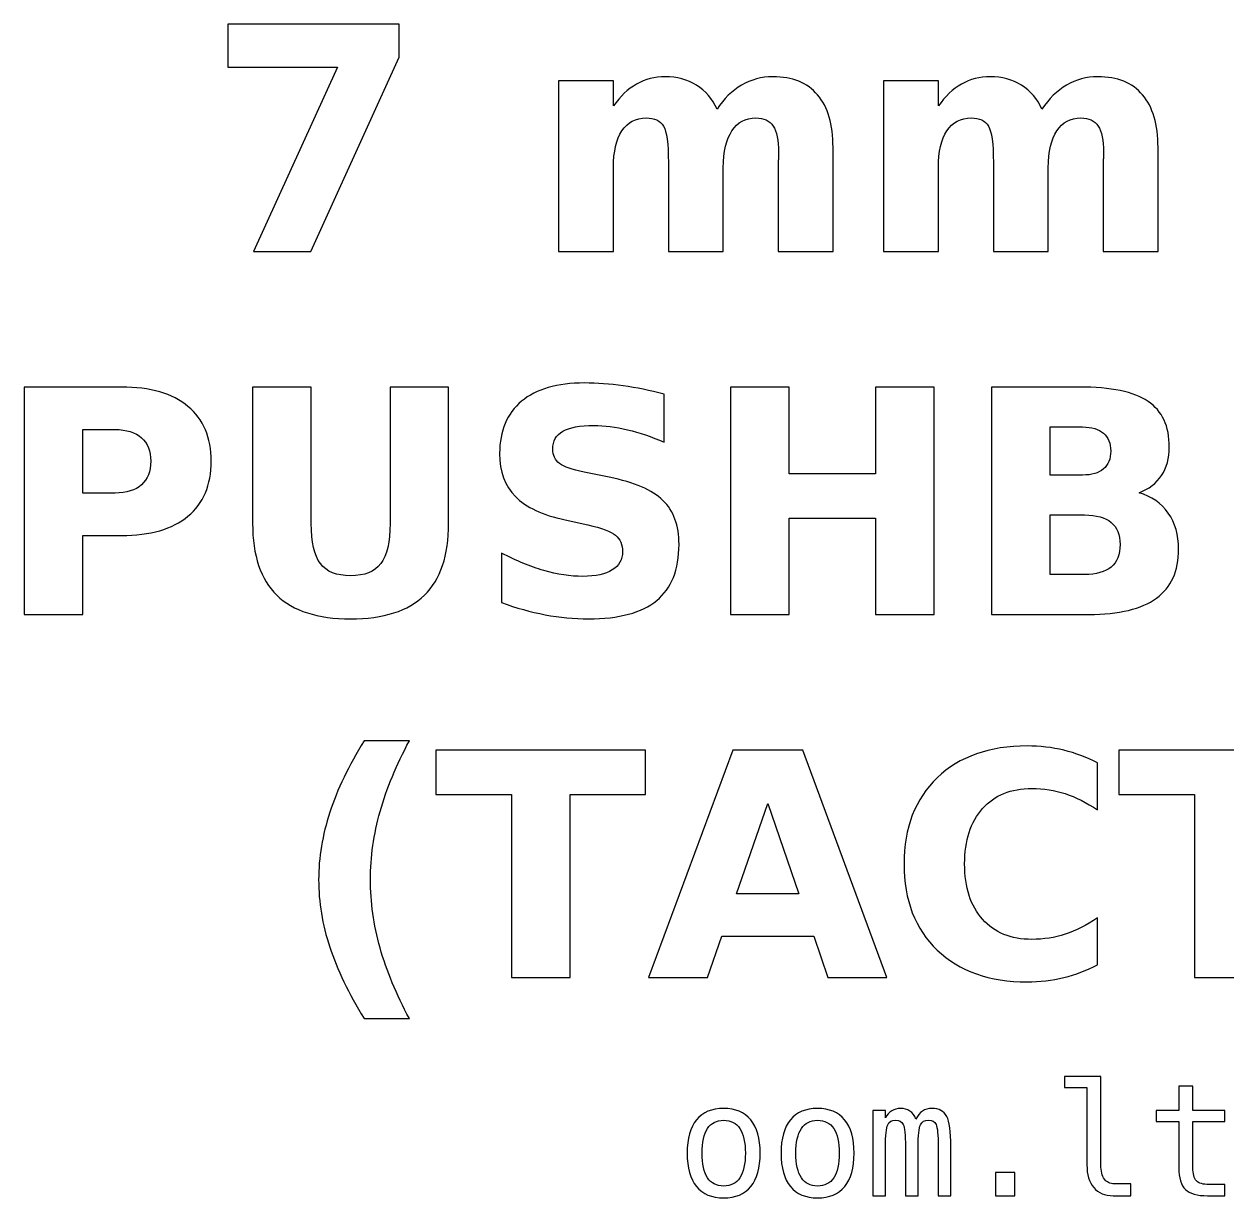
# Model space of a CAD drawing. Header units: centimetres. Extents: x -11.22 to -9.71, y -15.25 to -13.64.
# Drawn here: x -11.218 to -10.447, y -14.397 to -13.644 of the extents above; entities that cross this region are included whole.
import ezdxf

# ---------------------------------------------------------------- set-up
doc = ezdxf.new("R2010")
doc.units = ezdxf.units.CM
doc.header["$MEASUREMENT"] = 0
doc.layers.add('Layer 1', color=7, linetype='Continuous')

msp = doc.modelspace()

# ---------------------------------------------------------------- linework, layer by layer
at = {"layer": 'Layer 1', "color": 250}
for points, knots in [([(-11.08731, -13.64405), (-11.08731, -13.64405), (-10.97745, -13.64405), (-10.97745, -13.64405), (-10.97745, -13.64405), (-10.97745, -13.64405), (-10.97745, -13.66525), (-10.97745, -13.66525), (-10.97745, -13.66525), (-10.97745, -13.66525), (-11.03428, -13.78985), (-11.03428, -13.78985), (-11.03428, -13.78985), (-11.03428, -13.78985), (-11.07091, -13.78985), (-11.07091, -13.78985), (-11.07091, -13.78985), (-11.07091, -13.78985), (-11.01708, -13.67168), (-11.01708, -13.67168), (-11.01708, -13.67168), (-11.01708, -13.67168), (-11.08731, -13.67168), (-11.08731, -13.67168), (-11.08731, -13.67168), (-11.08731, -13.67168), (-11.08731, -13.64405), (-11.08731, -13.64405)], [0, 0, 0, 0, 0.142857, 0.142857, 0.142857, 0.142857, 0.285714, 0.285714, 0.285714, 0.285714, 0.428571, 0.428571, 0.428571, 0.428571, 0.571429, 0.571429, 0.571429, 0.571429, 0.714286, 0.714286, 0.714286, 0.714286, 0.857143, 0.857143, 0.857143, 0.857143, 1, 1, 1, 1]), ([(-10.77371, -13.69865), (-10.76928, -13.69188), (-10.76405, -13.68672), (-10.75795, -13.68318), (-10.75795, -13.68318), (-10.75185, -13.67962), (-10.74518, -13.67785), (-10.73788, -13.67785), (-10.73788, -13.67785), (-10.72531, -13.67785), (-10.71575, -13.68172), (-10.70918, -13.68948), (-10.70918, -13.68948), (-10.70261, -13.69722), (-10.69931, -13.70848), (-10.69931, -13.72325), (-10.69931, -13.72325), (-10.69931, -13.72325), (-10.69931, -13.78985), (-10.69931, -13.78985), (-10.69931, -13.78985), (-10.69931, -13.78985), (-10.73448, -13.78985), (-10.73448, -13.78985), (-10.73448, -13.78985), (-10.73448, -13.78985), (-10.73448, -13.73282), (-10.73448, -13.73282), (-10.73448, -13.73282), (-10.73441, -13.73198), (-10.73438, -13.73112), (-10.73435, -13.73018), (-10.73435, -13.73018), (-10.73431, -13.72928), (-10.73428, -13.72798), (-10.73428, -13.72628), (-10.73428, -13.72628), (-10.73428, -13.71855), (-10.73541, -13.71292), (-10.73771, -13.70945), (-10.73771, -13.70945), (-10.73998, -13.70595), (-10.74365, -13.70422), (-10.74871, -13.70422), (-10.74871, -13.70422), (-10.75538, -13.70422), (-10.76048, -13.70695), (-10.76411, -13.71242), (-10.76411, -13.71242), (-10.76771, -13.71788), (-10.76958, -13.72578), (-10.76971, -13.73615), (-10.76971, -13.73615), (-10.76971, -13.73615), (-10.76971, -13.78985), (-10.76971, -13.78985), (-10.76971, -13.78985), (-10.76971, -13.78985), (-10.80488, -13.78985), (-10.80488, -13.78985), (-10.80488, -13.78985), (-10.80488, -13.78985), (-10.80488, -13.73282), (-10.80488, -13.73282), (-10.80488, -13.73282), (-10.80488, -13.72072), (-10.80591, -13.71292), (-10.80801, -13.70945), (-10.80801, -13.70945), (-10.81008, -13.70595), (-10.81378, -13.70422), (-10.81911, -13.70422), (-10.81911, -13.70422), (-10.82585, -13.70422), (-10.83101, -13.70698), (-10.83465, -13.71248), (-10.83465, -13.71248), (-10.83828, -13.71798), (-10.84011, -13.72582), (-10.84011, -13.73605), (-10.84011, -13.73605), (-10.84011, -13.73605), (-10.84011, -13.78985), (-10.84011, -13.78985), (-10.84011, -13.78985), (-10.84011, -13.78985), (-10.87528, -13.78985), (-10.87528, -13.78985), (-10.87528, -13.78985), (-10.87528, -13.78985), (-10.87528, -13.68048), (-10.87528, -13.68048), (-10.87528, -13.68048), (-10.87528, -13.68048), (-10.84011, -13.68048), (-10.84011, -13.68048), (-10.84011, -13.68048), (-10.84011, -13.68048), (-10.84011, -13.69652), (-10.84011, -13.69652), (-10.84011, -13.69652), (-10.83581, -13.69032), (-10.83088, -13.68568), (-10.82531, -13.68255), (-10.82531, -13.68255), (-10.81975, -13.67942), (-10.81361, -13.67785), (-10.80691, -13.67785), (-10.80691, -13.67785), (-10.79938, -13.67785), (-10.79268, -13.67968), (-10.78691, -13.68332), (-10.78691, -13.68332), (-10.78111, -13.68698), (-10.77671, -13.69208), (-10.77371, -13.69865)], [0, 0, 0, 0, 0.034483, 0.034483, 0.034483, 0.034483, 0.068966, 0.068966, 0.068966, 0.068966, 0.103448, 0.103448, 0.103448, 0.103448, 0.137931, 0.137931, 0.137931, 0.137931, 0.172414, 0.172414, 0.172414, 0.172414, 0.206897, 0.206897, 0.206897, 0.206897, 0.241379, 0.241379, 0.241379, 0.241379, 0.275862, 0.275862, 0.275862, 0.275862, 0.310345, 0.310345, 0.310345, 0.310345, 0.344828, 0.344828, 0.344828, 0.344828, 0.37931, 0.37931, 0.37931, 0.37931, 0.413793, 0.413793, 0.413793, 0.413793, 0.448276, 0.448276, 0.448276, 0.448276, 0.482759, 0.482759, 0.482759, 0.482759, 0.517241, 0.517241, 0.517241, 0.517241, 0.551724, 0.551724, 0.551724, 0.551724, 0.586207, 0.586207, 0.586207, 0.586207, 0.62069, 0.62069, 0.62069, 0.62069, 0.655172, 0.655172, 0.655172, 0.655172, 0.689655, 0.689655, 0.689655, 0.689655, 0.724138, 0.724138, 0.724138, 0.724138, 0.758621, 0.758621, 0.758621, 0.758621, 0.793103, 0.793103, 0.793103, 0.793103, 0.827586, 0.827586, 0.827586, 0.827586, 0.862069, 0.862069, 0.862069, 0.862069, 0.896552, 0.896552, 0.896552, 0.896552, 0.931034, 0.931034, 0.931034, 0.931034, 0.965517, 0.965517, 0.965517, 0.965517, 1, 1, 1, 1]), ([(-10.56531, -13.69865), (-10.56088, -13.69188), (-10.55565, -13.68672), (-10.54955, -13.68318), (-10.54955, -13.68318), (-10.54345, -13.67962), (-10.53678, -13.67785), (-10.52948, -13.67785), (-10.52948, -13.67785), (-10.51691, -13.67785), (-10.50735, -13.68172), (-10.50078, -13.68948), (-10.50078, -13.68948), (-10.49421, -13.69722), (-10.49091, -13.70848), (-10.49091, -13.72325), (-10.49091, -13.72325), (-10.49091, -13.72325), (-10.49091, -13.78985), (-10.49091, -13.78985), (-10.49091, -13.78985), (-10.49091, -13.78985), (-10.52608, -13.78985), (-10.52608, -13.78985), (-10.52608, -13.78985), (-10.52608, -13.78985), (-10.52608, -13.73282), (-10.52608, -13.73282), (-10.52608, -13.73282), (-10.52601, -13.73198), (-10.52598, -13.73112), (-10.52595, -13.73018), (-10.52595, -13.73018), (-10.52591, -13.72928), (-10.52588, -13.72798), (-10.52588, -13.72628), (-10.52588, -13.72628), (-10.52588, -13.71855), (-10.52701, -13.71292), (-10.52931, -13.70945), (-10.52931, -13.70945), (-10.53158, -13.70595), (-10.53525, -13.70422), (-10.54031, -13.70422), (-10.54031, -13.70422), (-10.54698, -13.70422), (-10.55208, -13.70695), (-10.55571, -13.71242), (-10.55571, -13.71242), (-10.55931, -13.71788), (-10.56118, -13.72578), (-10.56131, -13.73615), (-10.56131, -13.73615), (-10.56131, -13.73615), (-10.56131, -13.78985), (-10.56131, -13.78985), (-10.56131, -13.78985), (-10.56131, -13.78985), (-10.59648, -13.78985), (-10.59648, -13.78985), (-10.59648, -13.78985), (-10.59648, -13.78985), (-10.59648, -13.73282), (-10.59648, -13.73282), (-10.59648, -13.73282), (-10.59648, -13.72072), (-10.59751, -13.71292), (-10.59961, -13.70945), (-10.59961, -13.70945), (-10.60168, -13.70595), (-10.60538, -13.70422), (-10.61071, -13.70422), (-10.61071, -13.70422), (-10.61745, -13.70422), (-10.62261, -13.70698), (-10.62625, -13.71248), (-10.62625, -13.71248), (-10.62988, -13.71798), (-10.63171, -13.72582), (-10.63171, -13.73605), (-10.63171, -13.73605), (-10.63171, -13.73605), (-10.63171, -13.78985), (-10.63171, -13.78985), (-10.63171, -13.78985), (-10.63171, -13.78985), (-10.66688, -13.78985), (-10.66688, -13.78985), (-10.66688, -13.78985), (-10.66688, -13.78985), (-10.66688, -13.68048), (-10.66688, -13.68048), (-10.66688, -13.68048), (-10.66688, -13.68048), (-10.63171, -13.68048), (-10.63171, -13.68048), (-10.63171, -13.68048), (-10.63171, -13.68048), (-10.63171, -13.69652), (-10.63171, -13.69652), (-10.63171, -13.69652), (-10.62741, -13.69032), (-10.62248, -13.68568), (-10.61691, -13.68255), (-10.61691, -13.68255), (-10.61135, -13.67942), (-10.60521, -13.67785), (-10.59851, -13.67785), (-10.59851, -13.67785), (-10.59098, -13.67785), (-10.58428, -13.67968), (-10.57851, -13.68332), (-10.57851, -13.68332), (-10.57271, -13.68698), (-10.56831, -13.69208), (-10.56531, -13.69865)], [0, 0, 0, 0, 0.034483, 0.034483, 0.034483, 0.034483, 0.068966, 0.068966, 0.068966, 0.068966, 0.103448, 0.103448, 0.103448, 0.103448, 0.137931, 0.137931, 0.137931, 0.137931, 0.172414, 0.172414, 0.172414, 0.172414, 0.206897, 0.206897, 0.206897, 0.206897, 0.241379, 0.241379, 0.241379, 0.241379, 0.275862, 0.275862, 0.275862, 0.275862, 0.310345, 0.310345, 0.310345, 0.310345, 0.344828, 0.344828, 0.344828, 0.344828, 0.37931, 0.37931, 0.37931, 0.37931, 0.413793, 0.413793, 0.413793, 0.413793, 0.448276, 0.448276, 0.448276, 0.448276, 0.482759, 0.482759, 0.482759, 0.482759, 0.517241, 0.517241, 0.517241, 0.517241, 0.551724, 0.551724, 0.551724, 0.551724, 0.586207, 0.586207, 0.586207, 0.586207, 0.62069, 0.62069, 0.62069, 0.62069, 0.655172, 0.655172, 0.655172, 0.655172, 0.689655, 0.689655, 0.689655, 0.689655, 0.724138, 0.724138, 0.724138, 0.724138, 0.758621, 0.758621, 0.758621, 0.758621, 0.793103, 0.793103, 0.793103, 0.793103, 0.827586, 0.827586, 0.827586, 0.827586, 0.862069, 0.862069, 0.862069, 0.862069, 0.896552, 0.896552, 0.896552, 0.896552, 0.931034, 0.931034, 0.931034, 0.931034, 0.965517, 0.965517, 0.965517, 0.965517, 1, 1, 1, 1]), ([(-11.21808, -13.87685), (-11.21808, -13.87685), (-11.15568, -13.87685), (-11.15568, -13.87685), (-11.15568, -13.87685), (-11.13712, -13.87685), (-11.12288, -13.88098), (-11.11295, -13.88922), (-11.11295, -13.88922), (-11.10302, -13.89745), (-11.09805, -13.90918), (-11.09805, -13.92442), (-11.09805, -13.92442), (-11.09805, -13.93968), (-11.10302, -13.95145), (-11.11295, -13.95968), (-11.11295, -13.95968), (-11.12288, -13.96792), (-11.13712, -13.97205), (-11.15568, -13.97205), (-11.15568, -13.97205), (-11.15568, -13.97205), (-11.18048, -13.97205), (-11.18048, -13.97205), (-11.18048, -13.97205), (-11.18048, -13.97205), (-11.18048, -14.02265), (-11.18048, -14.02265), (-11.18048, -14.02265), (-11.18048, -14.02265), (-11.21808, -14.02265), (-11.21808, -14.02265), (-11.21808, -14.02265), (-11.21808, -14.02265), (-11.21808, -13.87685), (-11.21808, -13.87685)], [0, 0, 0, 0, 0.111111, 0.111111, 0.111111, 0.111111, 0.222222, 0.222222, 0.222222, 0.222222, 0.333333, 0.333333, 0.333333, 0.333333, 0.444444, 0.444444, 0.444444, 0.444444, 0.555556, 0.555556, 0.555556, 0.555556, 0.666667, 0.666667, 0.666667, 0.666667, 0.777778, 0.777778, 0.777778, 0.777778, 0.888889, 0.888889, 0.888889, 0.888889, 1, 1, 1, 1]), ([(-11.07151, -13.87685), (-11.07151, -13.87685), (-11.03391, -13.87685), (-11.03391, -13.87685), (-11.03391, -13.87685), (-11.03391, -13.87685), (-11.03391, -13.96425), (-11.03391, -13.96425), (-11.03391, -13.96425), (-11.03391, -13.97628), (-11.03195, -13.98492), (-11.02801, -13.99008), (-11.02801, -13.99008), (-11.02408, -13.99525), (-11.01765, -13.99785), (-11.00871, -13.99785), (-11.00871, -13.99785), (-10.99971, -13.99785), (-10.99325, -13.99525), (-10.98931, -13.99008), (-10.98931, -13.99008), (-10.98538, -13.98492), (-10.98341, -13.97628), (-10.98341, -13.96425), (-10.98341, -13.96425), (-10.98341, -13.96425), (-10.98341, -13.87685), (-10.98341, -13.87685), (-10.98341, -13.87685), (-10.98341, -13.87685), (-10.94581, -13.87685), (-10.94581, -13.87685), (-10.94581, -13.87685), (-10.94581, -13.87685), (-10.94581, -13.96425), (-10.94581, -13.96425), (-10.94581, -13.96425), (-10.94581, -13.98488), (-10.95098, -14.00025), (-10.96135, -14.01035), (-10.96135, -14.01035), (-10.97168, -14.02045), (-10.98748, -14.02548), (-11.00871, -14.02548), (-11.00871, -14.02548), (-11.02988, -14.02548), (-11.04565, -14.02045), (-11.05598, -14.01035), (-11.05598, -14.01035), (-11.06635, -14.00025), (-11.07151, -13.98488), (-11.07151, -13.96425), (-11.07151, -13.96425), (-11.07151, -13.96425), (-11.07151, -13.87685), (-11.07151, -13.87685)], [0, 0, 0, 0, 0.071429, 0.071429, 0.071429, 0.071429, 0.142857, 0.142857, 0.142857, 0.142857, 0.214286, 0.214286, 0.214286, 0.214286, 0.285714, 0.285714, 0.285714, 0.285714, 0.357143, 0.357143, 0.357143, 0.357143, 0.428571, 0.428571, 0.428571, 0.428571, 0.5, 0.5, 0.5, 0.5, 0.571429, 0.571429, 0.571429, 0.571429, 0.642857, 0.642857, 0.642857, 0.642857, 0.714286, 0.714286, 0.714286, 0.714286, 0.785714, 0.785714, 0.785714, 0.785714, 0.857143, 0.857143, 0.857143, 0.857143, 0.928571, 0.928571, 0.928571, 0.928571, 1, 1, 1, 1]), ([(-10.80765, -13.88145), (-10.80765, -13.88145), (-10.80765, -13.91228), (-10.80765, -13.91228), (-10.80765, -13.91228), (-10.81565, -13.90872), (-10.82348, -13.90602), (-10.83108, -13.90418), (-10.83108, -13.90418), (-10.83871, -13.90235), (-10.84591, -13.90145), (-10.85268, -13.90145), (-10.85268, -13.90145), (-10.86165, -13.90145), (-10.86831, -13.90268), (-10.87261, -13.90515), (-10.87261, -13.90515), (-10.87691, -13.90765), (-10.87905, -13.91148), (-10.87905, -13.91668), (-10.87905, -13.91668), (-10.87905, -13.92058), (-10.87761, -13.92365), (-10.87471, -13.92582), (-10.87471, -13.92582), (-10.87181, -13.92798), (-10.86655, -13.92988), (-10.85891, -13.93145), (-10.85891, -13.93145), (-10.85891, -13.93145), (-10.84291, -13.93465), (-10.84291, -13.93465), (-10.84291, -13.93465), (-10.82668, -13.93792), (-10.81518, -13.94285), (-10.80835, -13.94952), (-10.80835, -13.94952), (-10.80151, -13.95615), (-10.79808, -13.96558), (-10.79808, -13.97782), (-10.79808, -13.97782), (-10.79808, -13.99392), (-10.80285, -14.00588), (-10.81238, -14.01372), (-10.81238, -14.01372), (-10.82191, -14.02155), (-10.83648, -14.02548), (-10.85608, -14.02548), (-10.85608, -14.02548), (-10.86535, -14.02548), (-10.87461, -14.02462), (-10.88391, -14.02285), (-10.88391, -14.02285), (-10.89321, -14.02108), (-10.90255, -14.01848), (-10.91185, -14.01505), (-10.91185, -14.01505), (-10.91185, -14.01505), (-10.91185, -13.98332), (-10.91185, -13.98332), (-10.91185, -13.98332), (-10.90255, -13.98825), (-10.89355, -13.99198), (-10.88485, -13.99448), (-10.88485, -13.99448), (-10.87615, -13.99698), (-10.86778, -13.99825), (-10.85971, -13.99825), (-10.85971, -13.99825), (-10.85151, -13.99825), (-10.84521, -13.99688), (-10.84085, -13.99415), (-10.84085, -13.99415), (-10.83648, -13.99142), (-10.83431, -13.98752), (-10.83431, -13.98242), (-10.83431, -13.98242), (-10.83431, -13.97788), (-10.83578, -13.97435), (-10.83875, -13.97188), (-10.83875, -13.97188), (-10.84171, -13.96942), (-10.84761, -13.96718), (-10.85648, -13.96525), (-10.85648, -13.96525), (-10.85648, -13.96525), (-10.87105, -13.96202), (-10.87105, -13.96202), (-10.87105, -13.96202), (-10.88561, -13.95888), (-10.89628, -13.95392), (-10.90301, -13.94708), (-10.90301, -13.94708), (-10.90975, -13.94025), (-10.91311, -13.93102), (-10.91311, -13.91945), (-10.91311, -13.91945), (-10.91311, -13.90492), (-10.90841, -13.89375), (-10.89905, -13.88595), (-10.89905, -13.88595), (-10.88968, -13.87812), (-10.87621, -13.87422), (-10.85861, -13.87422), (-10.85861, -13.87422), (-10.85061, -13.87422), (-10.84238, -13.87482), (-10.83391, -13.87602), (-10.83391, -13.87602), (-10.82545, -13.87722), (-10.81668, -13.87902), (-10.80765, -13.88145)], [0, 0, 0, 0, 0.035714, 0.035714, 0.035714, 0.035714, 0.071429, 0.071429, 0.071429, 0.071429, 0.107143, 0.107143, 0.107143, 0.107143, 0.142857, 0.142857, 0.142857, 0.142857, 0.178571, 0.178571, 0.178571, 0.178571, 0.214286, 0.214286, 0.214286, 0.214286, 0.25, 0.25, 0.25, 0.25, 0.285714, 0.285714, 0.285714, 0.285714, 0.321429, 0.321429, 0.321429, 0.321429, 0.357143, 0.357143, 0.357143, 0.357143, 0.392857, 0.392857, 0.392857, 0.392857, 0.428571, 0.428571, 0.428571, 0.428571, 0.464286, 0.464286, 0.464286, 0.464286, 0.5, 0.5, 0.5, 0.5, 0.535714, 0.535714, 0.535714, 0.535714, 0.571429, 0.571429, 0.571429, 0.571429, 0.607143, 0.607143, 0.607143, 0.607143, 0.642857, 0.642857, 0.642857, 0.642857, 0.678571, 0.678571, 0.678571, 0.678571, 0.714286, 0.714286, 0.714286, 0.714286, 0.75, 0.75, 0.75, 0.75, 0.785714, 0.785714, 0.785714, 0.785714, 0.821429, 0.821429, 0.821429, 0.821429, 0.857143, 0.857143, 0.857143, 0.857143, 0.892857, 0.892857, 0.892857, 0.892857, 0.928571, 0.928571, 0.928571, 0.928571, 0.964286, 0.964286, 0.964286, 0.964286, 1, 1, 1, 1]), ([(-10.76508, -13.87685), (-10.76508, -13.87685), (-10.72748, -13.87685), (-10.72748, -13.87685), (-10.72748, -13.87685), (-10.72748, -13.87685), (-10.72748, -13.93242), (-10.72748, -13.93242), (-10.72748, -13.93242), (-10.72748, -13.93242), (-10.67202, -13.93242), (-10.67202, -13.93242), (-10.67202, -13.93242), (-10.67202, -13.93242), (-10.67202, -13.87685), (-10.67202, -13.87685), (-10.67202, -13.87685), (-10.67202, -13.87685), (-10.63442, -13.87685), (-10.63442, -13.87685), (-10.63442, -13.87685), (-10.63442, -13.87685), (-10.63442, -14.02265), (-10.63442, -14.02265), (-10.63442, -14.02265), (-10.63442, -14.02265), (-10.67202, -14.02265), (-10.67202, -14.02265), (-10.67202, -14.02265), (-10.67202, -14.02265), (-10.67202, -13.96085), (-10.67202, -13.96085), (-10.67202, -13.96085), (-10.67202, -13.96085), (-10.72748, -13.96085), (-10.72748, -13.96085), (-10.72748, -13.96085), (-10.72748, -13.96085), (-10.72748, -14.02265), (-10.72748, -14.02265), (-10.72748, -14.02265), (-10.72748, -14.02265), (-10.76508, -14.02265), (-10.76508, -14.02265), (-10.76508, -14.02265), (-10.76508, -14.02265), (-10.76508, -13.87685), (-10.76508, -13.87685)], [0, 0, 0, 0, 0.083333, 0.083333, 0.083333, 0.083333, 0.166667, 0.166667, 0.166667, 0.166667, 0.25, 0.25, 0.25, 0.25, 0.333333, 0.333333, 0.333333, 0.333333, 0.416667, 0.416667, 0.416667, 0.416667, 0.5, 0.5, 0.5, 0.5, 0.583333, 0.583333, 0.583333, 0.583333, 0.666667, 0.666667, 0.666667, 0.666667, 0.75, 0.75, 0.75, 0.75, 0.833333, 0.833333, 0.833333, 0.833333, 0.916667, 0.916667, 0.916667, 0.916667, 1, 1, 1, 1]), ([(-10.50308, -13.94462), (-10.49501, -13.94695), (-10.48875, -13.95128), (-10.48431, -13.95762), (-10.48431, -13.95762), (-10.47988, -13.96392), (-10.47768, -13.97168), (-10.47768, -13.98085), (-10.47768, -13.98085), (-10.47768, -13.99492), (-10.48245, -14.00538), (-10.49195, -14.01228), (-10.49195, -14.01228), (-10.50145, -14.01918), (-10.51591, -14.02265), (-10.53531, -14.02265), (-10.53531, -14.02265), (-10.53531, -14.02265), (-10.59771, -14.02265), (-10.59771, -14.02265), (-10.59771, -14.02265), (-10.59771, -14.02265), (-10.59771, -13.87685), (-10.59771, -13.87685), (-10.59771, -13.87685), (-10.59771, -13.87685), (-10.54128, -13.87685), (-10.54128, -13.87685), (-10.54128, -13.87685), (-10.52101, -13.87685), (-10.50635, -13.87992), (-10.49728, -13.88602), (-10.49728, -13.88602), (-10.48818, -13.89215), (-10.48365, -13.90195), (-10.48365, -13.91542), (-10.48365, -13.91542), (-10.48365, -13.92252), (-10.48531, -13.92855), (-10.48861, -13.93355), (-10.48861, -13.93355), (-10.49195, -13.93852), (-10.49675, -13.94222), (-10.50308, -13.94462)], [0, 0, 0, 0, 0.090909, 0.090909, 0.090909, 0.090909, 0.181818, 0.181818, 0.181818, 0.181818, 0.272727, 0.272727, 0.272727, 0.272727, 0.363636, 0.363636, 0.363636, 0.363636, 0.454545, 0.454545, 0.454545, 0.454545, 0.545455, 0.545455, 0.545455, 0.545455, 0.636364, 0.636364, 0.636364, 0.636364, 0.727273, 0.727273, 0.727273, 0.727273, 0.818182, 0.818182, 0.818182, 0.818182, 0.909091, 0.909091, 0.909091, 0.909091, 1, 1, 1, 1]), ([(-11.18048, -13.90408), (-11.18048, -13.90408), (-11.18048, -13.94482), (-11.18048, -13.94482), (-11.18048, -13.94482), (-11.18048, -13.94482), (-11.15968, -13.94482), (-11.15968, -13.94482), (-11.15968, -13.94482), (-11.15238, -13.94482), (-11.14675, -13.94305), (-11.14278, -13.93948), (-11.14278, -13.93948), (-11.13882, -13.93595), (-11.13682, -13.93092), (-11.13682, -13.92442), (-11.13682, -13.92442), (-11.13682, -13.91788), (-11.13882, -13.91288), (-11.14278, -13.90935), (-11.14278, -13.90935), (-11.14675, -13.90585), (-11.15238, -13.90408), (-11.15968, -13.90408), (-11.15968, -13.90408), (-11.15968, -13.90408), (-11.18048, -13.90408), (-11.18048, -13.90408)], [0, 0, 0, 0, 0.142857, 0.142857, 0.142857, 0.142857, 0.285714, 0.285714, 0.285714, 0.285714, 0.428571, 0.428571, 0.428571, 0.428571, 0.571429, 0.571429, 0.571429, 0.571429, 0.714286, 0.714286, 0.714286, 0.714286, 0.857143, 0.857143, 0.857143, 0.857143, 1, 1, 1, 1]), ([(-10.53931, -13.93328), (-10.53338, -13.93328), (-10.52888, -13.93198), (-10.52585, -13.92938), (-10.52585, -13.92938), (-10.52278, -13.92678), (-10.52125, -13.92295), (-10.52125, -13.91785), (-10.52125, -13.91785), (-10.52125, -13.91285), (-10.52278, -13.90905), (-10.52585, -13.90642), (-10.52585, -13.90642), (-10.52888, -13.90378), (-10.53338, -13.90245), (-10.53931, -13.90245), (-10.53931, -13.90245), (-10.53931, -13.90245), (-10.56011, -13.90245), (-10.56011, -13.90245), (-10.56011, -13.90245), (-10.56011, -13.90245), (-10.56011, -13.93328), (-10.56011, -13.93328), (-10.56011, -13.93328), (-10.56011, -13.93328), (-10.53931, -13.93328), (-10.53931, -13.93328)], [0, 0, 0, 0, 0.142857, 0.142857, 0.142857, 0.142857, 0.285714, 0.285714, 0.285714, 0.285714, 0.428571, 0.428571, 0.428571, 0.428571, 0.571429, 0.571429, 0.571429, 0.571429, 0.714286, 0.714286, 0.714286, 0.714286, 0.857143, 0.857143, 0.857143, 0.857143, 1, 1, 1, 1]), ([(-10.53805, -13.99705), (-10.53048, -13.99705), (-10.52481, -13.99545), (-10.52098, -13.99228), (-10.52098, -13.99228), (-10.51718, -13.98908), (-10.51528, -13.98425), (-10.51528, -13.97782), (-10.51528, -13.97782), (-10.51528, -13.97152), (-10.51718, -13.96678), (-10.52095, -13.96362), (-10.52095, -13.96362), (-10.52471, -13.96045), (-10.53041, -13.95888), (-10.53805, -13.95888), (-10.53805, -13.95888), (-10.53805, -13.95888), (-10.56011, -13.95888), (-10.56011, -13.95888), (-10.56011, -13.95888), (-10.56011, -13.95888), (-10.56011, -13.99705), (-10.56011, -13.99705), (-10.56011, -13.99705), (-10.56011, -13.99705), (-10.53805, -13.99705), (-10.53805, -13.99705)], [0, 0, 0, 0, 0.142857, 0.142857, 0.142857, 0.142857, 0.285714, 0.285714, 0.285714, 0.285714, 0.428571, 0.428571, 0.428571, 0.428571, 0.571429, 0.571429, 0.571429, 0.571429, 0.714286, 0.714286, 0.714286, 0.714286, 0.857143, 0.857143, 0.857143, 0.857143, 1, 1, 1, 1]), ([(-10.97098, -14.28182), (-10.97098, -14.28182), (-10.99998, -14.28182), (-10.99998, -14.28182), (-10.99998, -14.28182), (-11.00995, -14.26575), (-11.01731, -14.25045), (-11.02205, -14.23595), (-11.02205, -14.23595), (-11.02681, -14.22148), (-11.02918, -14.20712), (-11.02918, -14.19285), (-11.02918, -14.19285), (-11.02918, -14.17858), (-11.02678, -14.16415), (-11.02201, -14.14955), (-11.02201, -14.14955), (-11.01721, -14.13492), (-11.00988, -14.11965), (-10.99998, -14.10368), (-10.99998, -14.10368), (-10.99998, -14.10368), (-10.97098, -14.10368), (-10.97098, -14.10368), (-10.97098, -14.10368), (-10.97931, -14.11912), (-10.98555, -14.13422), (-10.98971, -14.14895), (-10.98971, -14.14895), (-10.99388, -14.16368), (-10.99598, -14.17825), (-10.99598, -14.19265), (-10.99598, -14.19265), (-10.99598, -14.20705), (-10.99391, -14.22162), (-10.98978, -14.23642), (-10.98978, -14.23642), (-10.98565, -14.25118), (-10.97938, -14.26632), (-10.97098, -14.28182)], [0, 0, 0, 0, 0.1, 0.1, 0.1, 0.1, 0.2, 0.2, 0.2, 0.2, 0.3, 0.3, 0.3, 0.3, 0.4, 0.4, 0.4, 0.4, 0.5, 0.5, 0.5, 0.5, 0.6, 0.6, 0.6, 0.6, 0.7, 0.7, 0.7, 0.7, 0.8, 0.8, 0.8, 0.8, 0.9, 0.9, 0.9, 0.9, 1, 1, 1, 1]), ([(-10.52975, -14.24745), (-10.53665, -14.25102), (-10.54385, -14.25372), (-10.55135, -14.25555), (-10.55135, -14.25555), (-10.55882, -14.25738), (-10.56665, -14.25828), (-10.57478, -14.25828), (-10.57478, -14.25828), (-10.59905, -14.25828), (-10.61828, -14.25148), (-10.63248, -14.23792), (-10.63248, -14.23792), (-10.64668, -14.22435), (-10.65378, -14.20595), (-10.65378, -14.18268), (-10.65378, -14.18268), (-10.65378, -14.15938), (-10.64668, -14.14095), (-10.63248, -14.12738), (-10.63248, -14.12738), (-10.61828, -14.11382), (-10.59905, -14.10702), (-10.57478, -14.10702), (-10.57478, -14.10702), (-10.56665, -14.10702), (-10.55882, -14.10792), (-10.55135, -14.10975), (-10.55135, -14.10975), (-10.54385, -14.11158), (-10.53665, -14.11428), (-10.52975, -14.11785), (-10.52975, -14.11785), (-10.52975, -14.11785), (-10.52975, -14.14802), (-10.52975, -14.14802), (-10.52975, -14.14802), (-10.53672, -14.14325), (-10.54358, -14.13978), (-10.55035, -14.13758), (-10.55035, -14.13758), (-10.55712, -14.13535), (-10.56425, -14.13425), (-10.57175, -14.13425), (-10.57175, -14.13425), (-10.58515, -14.13425), (-10.59572, -14.13855), (-10.60338, -14.14715), (-10.60338, -14.14715), (-10.61108, -14.15575), (-10.61492, -14.16758), (-10.61492, -14.18268), (-10.61492, -14.18268), (-10.61492, -14.19775), (-10.61108, -14.20955), (-10.60338, -14.21815), (-10.60338, -14.21815), (-10.59572, -14.22675), (-10.58515, -14.23105), (-10.57175, -14.23105), (-10.57175, -14.23105), (-10.56425, -14.23105), (-10.55712, -14.22995), (-10.55035, -14.22772), (-10.55035, -14.22772), (-10.54358, -14.22552), (-10.53672, -14.22205), (-10.52975, -14.21728), (-10.52975, -14.21728), (-10.52975, -14.21728), (-10.52975, -14.24745), (-10.52975, -14.24745)], [0, 0, 0, 0, 0.055556, 0.055556, 0.055556, 0.055556, 0.111111, 0.111111, 0.111111, 0.111111, 0.166667, 0.166667, 0.166667, 0.166667, 0.222222, 0.222222, 0.222222, 0.222222, 0.277778, 0.277778, 0.277778, 0.277778, 0.333333, 0.333333, 0.333333, 0.333333, 0.388889, 0.388889, 0.388889, 0.388889, 0.444444, 0.444444, 0.444444, 0.444444, 0.5, 0.5, 0.5, 0.5, 0.555556, 0.555556, 0.555556, 0.555556, 0.611111, 0.611111, 0.611111, 0.611111, 0.666667, 0.666667, 0.666667, 0.666667, 0.722222, 0.722222, 0.722222, 0.722222, 0.777778, 0.777778, 0.777778, 0.777778, 0.833333, 0.833333, 0.833333, 0.833333, 0.888889, 0.888889, 0.888889, 0.888889, 0.944444, 0.944444, 0.944444, 0.944444, 1, 1, 1, 1]), ([(-10.95401, -14.10965), (-10.95401, -14.10965), (-10.81965, -14.10965), (-10.81965, -14.10965), (-10.81965, -14.10965), (-10.81965, -14.10965), (-10.81965, -14.13808), (-10.81965, -14.13808), (-10.81965, -14.13808), (-10.81965, -14.13808), (-10.86798, -14.13808), (-10.86798, -14.13808), (-10.86798, -14.13808), (-10.86798, -14.13808), (-10.86798, -14.25545), (-10.86798, -14.25545), (-10.86798, -14.25545), (-10.86798, -14.25545), (-10.90558, -14.25545), (-10.90558, -14.25545), (-10.90558, -14.25545), (-10.90558, -14.25545), (-10.90558, -14.13808), (-10.90558, -14.13808), (-10.90558, -14.13808), (-10.90558, -14.13808), (-10.95401, -14.13808), (-10.95401, -14.13808), (-10.95401, -14.13808), (-10.95401, -14.13808), (-10.95401, -14.10965), (-10.95401, -14.10965)], [0, 0, 0, 0, 0.125, 0.125, 0.125, 0.125, 0.25, 0.25, 0.25, 0.25, 0.375, 0.375, 0.375, 0.375, 0.5, 0.5, 0.5, 0.5, 0.625, 0.625, 0.625, 0.625, 0.75, 0.75, 0.75, 0.75, 0.875, 0.875, 0.875, 0.875, 1, 1, 1, 1]), ([(-10.71172, -14.22892), (-10.71172, -14.22892), (-10.77052, -14.22892), (-10.77052, -14.22892), (-10.77052, -14.22892), (-10.77052, -14.22892), (-10.77978, -14.25545), (-10.77978, -14.25545), (-10.77978, -14.25545), (-10.77978, -14.25545), (-10.81758, -14.25545), (-10.81758, -14.25545), (-10.81758, -14.25545), (-10.81758, -14.25545), (-10.76358, -14.10965), (-10.76358, -14.10965), (-10.76358, -14.10965), (-10.76358, -14.10965), (-10.71875, -14.10965), (-10.71875, -14.10965), (-10.71875, -14.10965), (-10.71875, -14.10965), (-10.66475, -14.25545), (-10.66475, -14.25545), (-10.66475, -14.25545), (-10.66475, -14.25545), (-10.70255, -14.25545), (-10.70255, -14.25545), (-10.70255, -14.25545), (-10.70255, -14.25545), (-10.71172, -14.22892), (-10.71172, -14.22892)], [0, 0, 0, 0, 0.125, 0.125, 0.125, 0.125, 0.25, 0.25, 0.25, 0.25, 0.375, 0.375, 0.375, 0.375, 0.5, 0.5, 0.5, 0.5, 0.625, 0.625, 0.625, 0.625, 0.75, 0.75, 0.75, 0.75, 0.875, 0.875, 0.875, 0.875, 1, 1, 1, 1]), ([(-10.51601, -14.10965), (-10.51601, -14.10965), (-10.38165, -14.10965), (-10.38165, -14.10965), (-10.38165, -14.10965), (-10.38165, -14.10965), (-10.38165, -14.13808), (-10.38165, -14.13808), (-10.38165, -14.13808), (-10.38165, -14.13808), (-10.42998, -14.13808), (-10.42998, -14.13808), (-10.42998, -14.13808), (-10.42998, -14.13808), (-10.42998, -14.25545), (-10.42998, -14.25545), (-10.42998, -14.25545), (-10.42998, -14.25545), (-10.46758, -14.25545), (-10.46758, -14.25545), (-10.46758, -14.25545), (-10.46758, -14.25545), (-10.46758, -14.13808), (-10.46758, -14.13808), (-10.46758, -14.13808), (-10.46758, -14.13808), (-10.51601, -14.13808), (-10.51601, -14.13808), (-10.51601, -14.13808), (-10.51601, -14.13808), (-10.51601, -14.10965), (-10.51601, -14.10965)], [0, 0, 0, 0, 0.125, 0.125, 0.125, 0.125, 0.25, 0.25, 0.25, 0.25, 0.375, 0.375, 0.375, 0.375, 0.5, 0.5, 0.5, 0.5, 0.625, 0.625, 0.625, 0.625, 0.75, 0.75, 0.75, 0.75, 0.875, 0.875, 0.875, 0.875, 1, 1, 1, 1]), ([(-10.76115, -14.20185), (-10.76115, -14.20185), (-10.72118, -14.20185), (-10.72118, -14.20185), (-10.72118, -14.20185), (-10.72118, -14.20185), (-10.74112, -14.14385), (-10.74112, -14.14385), (-10.74112, -14.14385), (-10.74112, -14.14385), (-10.76115, -14.20185), (-10.76115, -14.20185)], [0, 0, 0, 0, 0.333333, 0.333333, 0.333333, 0.333333, 0.666667, 0.666667, 0.666667, 0.666667, 1, 1, 1, 1]), ([(-10.52753, -14.37562), (-10.52753, -14.37966), (-10.5268, -14.38269), (-10.52531, -14.38474), (-10.52531, -14.38474), (-10.52383, -14.38679), (-10.52165, -14.38782), (-10.51875, -14.38782), (-10.51875, -14.38782), (-10.51875, -14.38782), (-10.50825, -14.38782), (-10.50825, -14.38782), (-10.50825, -14.38782), (-10.50825, -14.38782), (-10.50825, -14.39544), (-10.50825, -14.39544), (-10.50825, -14.39544), (-10.50825, -14.39544), (-10.51961, -14.39544), (-10.51961, -14.39544), (-10.51961, -14.39544), (-10.525, -14.39544), (-10.52915, -14.39371), (-10.5321, -14.39026), (-10.5321, -14.39026), (-10.53505, -14.38681), (-10.53651, -14.38192), (-10.53651, -14.37562), (-10.53651, -14.37562), (-10.53651, -14.37562), (-10.53651, -14.32596), (-10.53651, -14.32596), (-10.53651, -14.32596), (-10.53651, -14.32596), (-10.55091, -14.32596), (-10.55091, -14.32596), (-10.55091, -14.32596), (-10.55091, -14.32596), (-10.55091, -14.31892), (-10.55091, -14.31892), (-10.55091, -14.31892), (-10.55091, -14.31892), (-10.52753, -14.31892), (-10.52753, -14.31892), (-10.52753, -14.31892), (-10.52753, -14.31892), (-10.52753, -14.37562), (-10.52753, -14.37562)], [0, 0, 0, 0, 0.083333, 0.083333, 0.083333, 0.083333, 0.166667, 0.166667, 0.166667, 0.166667, 0.25, 0.25, 0.25, 0.25, 0.333333, 0.333333, 0.333333, 0.333333, 0.416667, 0.416667, 0.416667, 0.416667, 0.5, 0.5, 0.5, 0.5, 0.583333, 0.583333, 0.583333, 0.583333, 0.666667, 0.666667, 0.666667, 0.666667, 0.75, 0.75, 0.75, 0.75, 0.833333, 0.833333, 0.833333, 0.833333, 0.916667, 0.916667, 0.916667, 0.916667, 1, 1, 1, 1]), ([(-10.46855, -14.32522), (-10.46855, -14.32522), (-10.46855, -14.34076), (-10.46855, -14.34076), (-10.46855, -14.34076), (-10.46855, -14.34076), (-10.44813, -14.34076), (-10.44813, -14.34076), (-10.44813, -14.34076), (-10.44813, -14.34076), (-10.44813, -14.34774), (-10.44813, -14.34774), (-10.44813, -14.34774), (-10.44813, -14.34774), (-10.46855, -14.34774), (-10.46855, -14.34774), (-10.46855, -14.34774), (-10.46855, -14.34774), (-10.46855, -14.37742), (-10.46855, -14.37742), (-10.46855, -14.37742), (-10.46855, -14.38146), (-10.46778, -14.38427), (-10.46625, -14.38586), (-10.46625, -14.38586), (-10.46471, -14.38746), (-10.46205, -14.38826), (-10.45825, -14.38826), (-10.45825, -14.38826), (-10.45825, -14.38826), (-10.44813, -14.38826), (-10.44813, -14.38826), (-10.44813, -14.38826), (-10.44813, -14.38826), (-10.44813, -14.39544), (-10.44813, -14.39544), (-10.44813, -14.39544), (-10.44813, -14.39544), (-10.45911, -14.39544), (-10.45911, -14.39544), (-10.45911, -14.39544), (-10.46586, -14.39544), (-10.47061, -14.39409), (-10.47338, -14.39139), (-10.47338, -14.39139), (-10.47615, -14.38869), (-10.47753, -14.38402), (-10.47753, -14.37742), (-10.47753, -14.37742), (-10.47753, -14.37742), (-10.47753, -14.34774), (-10.47753, -14.34774), (-10.47753, -14.34774), (-10.47753, -14.34774), (-10.49213, -14.34774), (-10.49213, -14.34774), (-10.49213, -14.34774), (-10.49213, -14.34774), (-10.49213, -14.34076), (-10.49213, -14.34076), (-10.49213, -14.34076), (-10.49213, -14.34076), (-10.47753, -14.34076), (-10.47753, -14.34076), (-10.47753, -14.34076), (-10.47753, -14.34076), (-10.47753, -14.32522), (-10.47753, -14.32522), (-10.47753, -14.32522), (-10.47753, -14.32522), (-10.46855, -14.32522), (-10.46855, -14.32522)], [0, 0, 0, 0, 0.055556, 0.055556, 0.055556, 0.055556, 0.111111, 0.111111, 0.111111, 0.111111, 0.166667, 0.166667, 0.166667, 0.166667, 0.222222, 0.222222, 0.222222, 0.222222, 0.277778, 0.277778, 0.277778, 0.277778, 0.333333, 0.333333, 0.333333, 0.333333, 0.388889, 0.388889, 0.388889, 0.388889, 0.444444, 0.444444, 0.444444, 0.444444, 0.5, 0.5, 0.5, 0.5, 0.555556, 0.555556, 0.555556, 0.555556, 0.611111, 0.611111, 0.611111, 0.611111, 0.666667, 0.666667, 0.666667, 0.666667, 0.722222, 0.722222, 0.722222, 0.722222, 0.777778, 0.777778, 0.777778, 0.777778, 0.833333, 0.833333, 0.833333, 0.833333, 0.888889, 0.888889, 0.888889, 0.888889, 0.944444, 0.944444, 0.944444, 0.944444, 1, 1, 1, 1]), ([(-10.76945, -14.33944), (-10.76186, -14.33944), (-10.75606, -14.34189), (-10.75205, -14.34681), (-10.75205, -14.34681), (-10.74803, -14.35172), (-10.74601, -14.35884), (-10.74601, -14.36814), (-10.74601, -14.36814), (-10.74601, -14.37749), (-10.74801, -14.38461), (-10.75201, -14.38951), (-10.75201, -14.38951), (-10.75603, -14.39441), (-10.76183, -14.39686), (-10.76945, -14.39686), (-10.76945, -14.39686), (-10.77705, -14.39686), (-10.78283, -14.39441), (-10.78685, -14.38951), (-10.78685, -14.38951), (-10.79085, -14.38461), (-10.79285, -14.37749), (-10.79285, -14.36814), (-10.79285, -14.36814), (-10.79285, -14.35884), (-10.79085, -14.35172), (-10.78685, -14.34681), (-10.78685, -14.34681), (-10.78283, -14.34189), (-10.77705, -14.33944), (-10.76945, -14.33944)], [0, 0, 0, 0, 0.125, 0.125, 0.125, 0.125, 0.25, 0.25, 0.25, 0.25, 0.375, 0.375, 0.375, 0.375, 0.5, 0.5, 0.5, 0.5, 0.625, 0.625, 0.625, 0.625, 0.75, 0.75, 0.75, 0.75, 0.875, 0.875, 0.875, 0.875, 1, 1, 1, 1]), ([(-10.70925, -14.33944), (-10.70166, -14.33944), (-10.69586, -14.34189), (-10.69185, -14.34681), (-10.69185, -14.34681), (-10.68783, -14.35172), (-10.68581, -14.35884), (-10.68581, -14.36814), (-10.68581, -14.36814), (-10.68581, -14.37749), (-10.68781, -14.38461), (-10.69181, -14.38951), (-10.69181, -14.38951), (-10.69583, -14.39441), (-10.70163, -14.39686), (-10.70925, -14.39686), (-10.70925, -14.39686), (-10.71685, -14.39686), (-10.72263, -14.39441), (-10.72665, -14.38951), (-10.72665, -14.38951), (-10.73065, -14.38461), (-10.73265, -14.37749), (-10.73265, -14.36814), (-10.73265, -14.36814), (-10.73265, -14.35884), (-10.73065, -14.35172), (-10.72665, -14.34681), (-10.72665, -14.34681), (-10.72263, -14.34189), (-10.71685, -14.33944), (-10.70925, -14.33944)], [0, 0, 0, 0, 0.125, 0.125, 0.125, 0.125, 0.25, 0.25, 0.25, 0.25, 0.375, 0.375, 0.375, 0.375, 0.5, 0.5, 0.5, 0.5, 0.625, 0.625, 0.625, 0.625, 0.75, 0.75, 0.75, 0.75, 0.875, 0.875, 0.875, 0.875, 1, 1, 1, 1]), ([(-10.64613, -14.34632), (-10.64503, -14.34397), (-10.64361, -14.34224), (-10.6419, -14.34112), (-10.6419, -14.34112), (-10.6402, -14.34001), (-10.63813, -14.33944), (-10.63573, -14.33944), (-10.63573, -14.33944), (-10.63133, -14.33944), (-10.62823, -14.34114), (-10.62643, -14.34454), (-10.62643, -14.34454), (-10.62461, -14.34794), (-10.62371, -14.35434), (-10.62371, -14.36376), (-10.62371, -14.36376), (-10.62371, -14.36376), (-10.62371, -14.39544), (-10.62371, -14.39544), (-10.62371, -14.39544), (-10.62371, -14.39544), (-10.63191, -14.39544), (-10.63191, -14.39544), (-10.63191, -14.39544), (-10.63191, -14.39544), (-10.63191, -14.36414), (-10.63191, -14.36414), (-10.63191, -14.36414), (-10.63191, -14.35642), (-10.63235, -14.35164), (-10.63321, -14.34976), (-10.63321, -14.34976), (-10.63406, -14.34789), (-10.63565, -14.34696), (-10.63793, -14.34696), (-10.63793, -14.34696), (-10.64053, -14.34696), (-10.64231, -14.34796), (-10.64328, -14.34996), (-10.64328, -14.34996), (-10.64423, -14.35196), (-10.64471, -14.35669), (-10.64471, -14.36414), (-10.64471, -14.36414), (-10.64471, -14.36414), (-10.64471, -14.39544), (-10.64471, -14.39544), (-10.64471, -14.39544), (-10.64471, -14.39544), (-10.65291, -14.39544), (-10.65291, -14.39544), (-10.65291, -14.39544), (-10.65291, -14.39544), (-10.65291, -14.36414), (-10.65291, -14.36414), (-10.65291, -14.36414), (-10.65291, -14.35632), (-10.65338, -14.35151), (-10.65431, -14.34969), (-10.65431, -14.34969), (-10.65523, -14.34787), (-10.6569, -14.34696), (-10.65931, -14.34696), (-10.65931, -14.34696), (-10.6617, -14.34696), (-10.66335, -14.34796), (-10.66426, -14.34996), (-10.66426, -14.34996), (-10.6652, -14.35196), (-10.66566, -14.35669), (-10.66566, -14.36414), (-10.66566, -14.36414), (-10.66566, -14.36414), (-10.66566, -14.39544), (-10.66566, -14.39544), (-10.66566, -14.39544), (-10.66566, -14.39544), (-10.67381, -14.39544), (-10.67381, -14.39544), (-10.67381, -14.39544), (-10.67381, -14.39544), (-10.67381, -14.34076), (-10.67381, -14.34076), (-10.67381, -14.34076), (-10.67381, -14.34076), (-10.66566, -14.34076), (-10.66566, -14.34076), (-10.66566, -14.34076), (-10.66566, -14.34076), (-10.66566, -14.34544), (-10.66566, -14.34544), (-10.66566, -14.34544), (-10.6646, -14.34349), (-10.66325, -14.34201), (-10.66163, -14.34097), (-10.66163, -14.34097), (-10.66003, -14.33996), (-10.6582, -14.33944), (-10.65615, -14.33944), (-10.65615, -14.33944), (-10.65366, -14.33944), (-10.65161, -14.34001), (-10.64996, -14.34114), (-10.64996, -14.34114), (-10.64831, -14.34229), (-10.64705, -14.34401), (-10.64613, -14.34632)], [0, 0, 0, 0, 0.037037, 0.037037, 0.037037, 0.037037, 0.074074, 0.074074, 0.074074, 0.074074, 0.111111, 0.111111, 0.111111, 0.111111, 0.148148, 0.148148, 0.148148, 0.148148, 0.185185, 0.185185, 0.185185, 0.185185, 0.222222, 0.222222, 0.222222, 0.222222, 0.259259, 0.259259, 0.259259, 0.259259, 0.296296, 0.296296, 0.296296, 0.296296, 0.333333, 0.333333, 0.333333, 0.333333, 0.37037, 0.37037, 0.37037, 0.37037, 0.407407, 0.407407, 0.407407, 0.407407, 0.444444, 0.444444, 0.444444, 0.444444, 0.481481, 0.481481, 0.481481, 0.481481, 0.518519, 0.518519, 0.518519, 0.518519, 0.555556, 0.555556, 0.555556, 0.555556, 0.592593, 0.592593, 0.592593, 0.592593, 0.62963, 0.62963, 0.62963, 0.62963, 0.666667, 0.666667, 0.666667, 0.666667, 0.703704, 0.703704, 0.703704, 0.703704, 0.740741, 0.740741, 0.740741, 0.740741, 0.777778, 0.777778, 0.777778, 0.777778, 0.814815, 0.814815, 0.814815, 0.814815, 0.851852, 0.851852, 0.851852, 0.851852, 0.888889, 0.888889, 0.888889, 0.888889, 0.925926, 0.925926, 0.925926, 0.925926, 0.962963, 0.962963, 0.962963, 0.962963, 1, 1, 1, 1]), ([(-10.76945, -14.34706), (-10.77401, -14.34706), (-10.77746, -14.34882), (-10.77981, -14.35237), (-10.77981, -14.35237), (-10.78216, -14.35592), (-10.78333, -14.36119), (-10.78333, -14.36814), (-10.78333, -14.36814), (-10.78333, -14.37507), (-10.78216, -14.38032), (-10.77981, -14.38389), (-10.77981, -14.38389), (-10.77746, -14.38746), (-10.77401, -14.38924), (-10.76945, -14.38924), (-10.76945, -14.38924), (-10.76486, -14.38924), (-10.7614, -14.38746), (-10.75905, -14.38389), (-10.75905, -14.38389), (-10.7567, -14.38032), (-10.75553, -14.37507), (-10.75553, -14.36814), (-10.75553, -14.36814), (-10.75553, -14.36119), (-10.7567, -14.35592), (-10.75905, -14.35237), (-10.75905, -14.35237), (-10.7614, -14.34882), (-10.76486, -14.34706), (-10.76945, -14.34706)], [0, 0, 0, 0, 0.125, 0.125, 0.125, 0.125, 0.25, 0.25, 0.25, 0.25, 0.375, 0.375, 0.375, 0.375, 0.5, 0.5, 0.5, 0.5, 0.625, 0.625, 0.625, 0.625, 0.75, 0.75, 0.75, 0.75, 0.875, 0.875, 0.875, 0.875, 1, 1, 1, 1]), ([(-10.70925, -14.34706), (-10.71381, -14.34706), (-10.71726, -14.34882), (-10.71961, -14.35237), (-10.71961, -14.35237), (-10.72196, -14.35592), (-10.72313, -14.36119), (-10.72313, -14.36814), (-10.72313, -14.36814), (-10.72313, -14.37507), (-10.72196, -14.38032), (-10.71961, -14.38389), (-10.71961, -14.38389), (-10.71726, -14.38746), (-10.71381, -14.38924), (-10.70925, -14.38924), (-10.70925, -14.38924), (-10.70466, -14.38924), (-10.7012, -14.38746), (-10.69885, -14.38389), (-10.69885, -14.38389), (-10.6965, -14.38032), (-10.69533, -14.37507), (-10.69533, -14.36814), (-10.69533, -14.36814), (-10.69533, -14.36119), (-10.6965, -14.35592), (-10.69885, -14.35237), (-10.69885, -14.35237), (-10.7012, -14.34882), (-10.70466, -14.34706), (-10.70925, -14.34706)], [0, 0, 0, 0, 0.125, 0.125, 0.125, 0.125, 0.25, 0.25, 0.25, 0.25, 0.375, 0.375, 0.375, 0.375, 0.5, 0.5, 0.5, 0.5, 0.625, 0.625, 0.625, 0.625, 0.75, 0.75, 0.75, 0.75, 0.875, 0.875, 0.875, 0.875, 1, 1, 1, 1]), ([(-10.59505, -14.38054), (-10.59505, -14.38054), (-10.58275, -14.38054), (-10.58275, -14.38054), (-10.58275, -14.38054), (-10.58275, -14.38054), (-10.58275, -14.39544), (-10.58275, -14.39544), (-10.58275, -14.39544), (-10.58275, -14.39544), (-10.59505, -14.39544), (-10.59505, -14.39544), (-10.59505, -14.39544), (-10.59505, -14.39544), (-10.59505, -14.38054), (-10.59505, -14.38054)], [0, 0, 0, 0, 0.25, 0.25, 0.25, 0.25, 0.5, 0.5, 0.5, 0.5, 0.75, 0.75, 0.75, 0.75, 1, 1, 1, 1])]:
    msp.add_open_spline(points, degree=3, knots=knots, dxfattribs=at)

doc.saveas('drawing.dxf')
